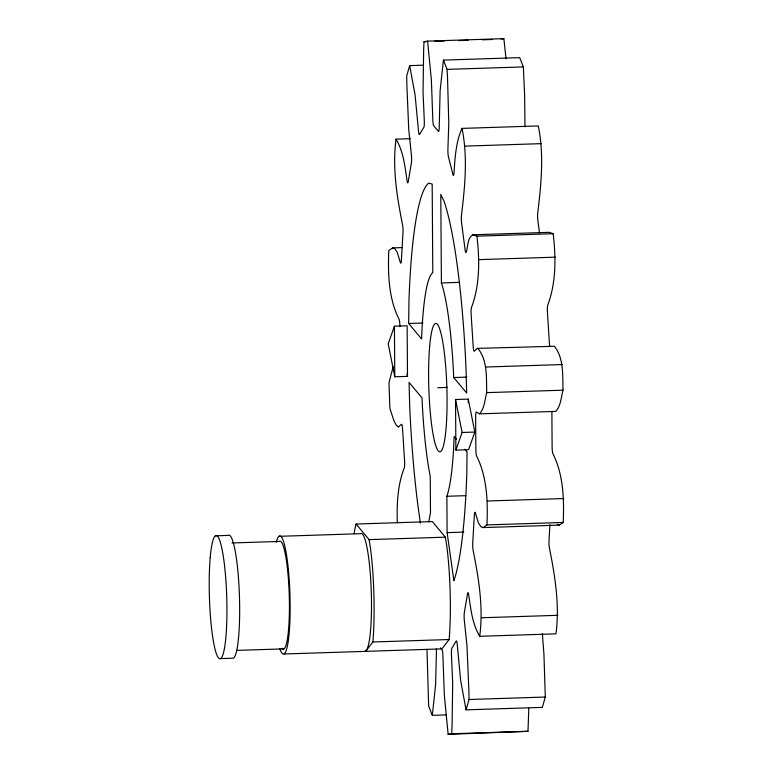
<?xml version="1.0" encoding="UTF-8"?>
<svg xmlns="http://www.w3.org/2000/svg" width="773" height="773" viewBox="0 0 773 773"><rect width="100%" height="100%" fill="white"/><g stroke="black" fill="none" stroke-linecap="round" stroke-linejoin="round"><path stroke-width="1.16" d="M539.486 232.924L537.94 221.097A6.049 0.85 88.2 0 1 537.786 212.585C541.216 183.945 544.182 154.368 538.269 125.941L462.003 128.395C467.907 156.832 464.94 186.409 461.51 215.039A6.049 0.85 88.2 0 0 461.674 223.561L465.066 249.582A6.049 0.85 88.2 0 0 466.293 251.756C468.225 246.229 467.143 238.219 472.902 234.789L549.178 232.325L553.168 233.707C555.971 257.216 556.251 282.512 547.777 304.968A6.049 0.85 88.2 0 0 547.458 312.534L549.41 343.57A6.049 0.85 88.2 0 0 549.671 346.459M436.484 648.508L435.614 684.781L432.31 715.354L446.61 714.89M426.986 649.252L428.648 706.087L432.31 715.354M524.983 126.849L524.616 94.905L523.35 66.913L519.698 57.646L443.431 60.11L440.117 90.683L439.248 126.956A6.049 0.85 88.2 0 1 438.349 131.265L433.769 125.777A6.049 0.85 88.2 0 1 432.793 119.206L431.392 80.208L427.595 41.114L424.01 41.694L423.672 49.337L423.044 92.219L424.29 120.598A6.049 0.85 88.2 0 1 423.778 127.41L419.633 134.318A6.049 0.85 88.2 0 1 418.444 130.347L415.062 94.77L409.671 65.618L422.783 65.193M408.666 323.481L408.946 301.103A205.531 28.862 88.2 0 1 428.851 183.104L432.175 184.109L432.793 272.627A115.612 16.233 88.2 0 0 421.604 338.999L408.666 323.481L422.966 323.017M549.922 524.693L549.043 539.863A6.049 0.85 88.2 0 0 549.477 548.337C555.101 576.329 559.768 605.356 555.961 633.841L479.695 636.295C483.502 607.81 478.825 578.784 473.202 550.791A6.049 0.85 88.2 0 1 472.776 542.317L474.322 515.494A6.049 0.85 88.2 0 1 475.395 512.943L478.468 523.041L480.961 526.78L483.106 527.572L486.951 524.915C487.908 502.025 487.183 477.076 476.69 456.215A6.049 0.85 88.2 0 1 475.849 448.823L475.627 417.507A6.049 0.85 88.2 0 1 476.381 412.038L479.531 413.845L555.806 411.391C560.898 405.815 561.072 397.235 563.015 390.181C562.512 375.436 564.087 358.711 554.444 346.275L477.25 348.381L474.264 351.203A6.049 0.85 88.2 0 1 473.144 346.033L471.192 314.998A6.049 0.85 88.2 0 1 471.511 307.422C479.975 284.976 479.704 259.68 476.902 236.171L472.902 234.789M483.106 527.572L559.372 525.109L563.227 522.451C564.174 499.561 563.449 474.612 552.956 453.751A6.049 0.85 88.2 0 1 552.115 446.369L551.903 415.053A6.049 0.85 88.2 0 1 551.961 412.115M528.809 708.252L527.988 731.306L448.137 734.35L444.34 695.256L442.939 656.258A6.049 0.85 88.2 0 0 441.963 649.687L440.436 647.851M448.137 734.35L451.722 733.761L452.07 726.118L452.698 683.245L451.451 654.866A6.049 0.85 88.2 0 1 451.963 648.054L456.109 641.146A6.049 0.85 88.2 0 1 457.297 645.117L460.669 680.694L466.061 709.846L542.327 707.382L545.303 697.033L543.921 653.9L542.356 633.657M410.347 138.696L396.047 139.159C392.23 167.644 396.907 196.671 402.53 224.663A6.049 0.85 88.2 0 1 402.965 233.137L401.409 259.97A6.049 0.85 88.2 0 1 400.346 262.52L397.264 252.413L394.781 248.684L392.636 247.891L388.78 250.549C387.833 273.439 388.558 298.388 399.052 319.249A6.049 0.85 88.2 0 1 399.883 326.631M428.725 521.988L430.493 512.683L430.242 476.323A115.612 16.233 88.2 0 1 422.01 397.921L409.081 382.403L409.68 405.835A205.531 28.862 88.2 0 0 420.435 523.108M477.25 348.381L478.168 348.739C487.811 361.175 486.246 377.9 486.748 392.636C484.806 399.689 484.623 408.27 479.531 413.845M284.251 653.987L441.876 648.895L449.142 639.532A77.078 10.822 88.2 0 0 446.746 545.825L445.354 537.167L432.358 521.572L356.092 524.036L354.797 529.476A77.078 10.822 88.2 0 0 354.179 533.554M409.671 65.618L406.704 75.967L406.849 84.624L408.743 129.632L411.391 154.909A6.049 0.85 88.2 0 1 411.352 163.18L408.27 181.442A6.049 0.85 88.2 0 1 407.042 180.669C404.965 166.572 403.487 151.672 396.047 139.159M466.061 709.846L469.027 699.497L468.882 690.84L466.989 645.822L464.341 620.555A6.049 0.85 88.2 0 1 464.389 612.284L467.472 594.022A6.049 0.85 88.2 0 1 468.689 594.785C470.776 608.892 472.245 623.782 479.695 636.295M394.423 326.187L388.201 343.801L394.781 376.78L407.497 376.364L407.139 325.781L394.423 326.187L394.781 376.78M455.886 450.089L462.109 432.474L455.529 399.506L468.245 399.09L474.825 432.068L468.602 449.683L455.886 450.089L455.529 399.506M393.177 366.624L388.993 382.819L389.882 408.444L393.834 420.473L396.008 424.86L398.481 427.073L401.477 424.261A6.049 0.85 88.2 0 1 402.598 429.43L404.55 460.466A6.049 0.85 88.2 0 1 404.231 468.032C397.467 485.222 396.742 504.624 397.303 522.877M462.003 128.395C455.77 142.377 455.017 157.972 454.002 173.007A6.049 0.85 88.2 0 1 452.843 174.167L448.533 157.112A6.049 0.85 88.2 0 1 447.915 148.947L448.784 123.1L447.538 77.976L447.084 69.377L443.431 60.11M356.092 524.036L369.088 539.622L370.48 548.279A77.078 10.822 88.2 0 1 372.876 641.986L365.6 651.359A59.086 8.3 88.2 0 0 371.117 587.325A59.086 8.3 88.2 0 0 360.421 533.699L279.063 536.327M501.184 39.085L503.87 38.65L506.035 58.854M427.595 41.114L503.87 38.65M424.01 41.694L426.396 41.616M434.735 41.346L444.272 41.046M458.573 40.583L468.109 40.273M482.41 39.81L491.947 39.5M447.084 69.377L523.35 66.913M465.162 146.107L541.438 143.643M476.902 236.171L553.168 233.707M392.636 247.891L402.163 247.582M479.096 259.622L555.362 257.158M441.402 282.957A115.612 16.233 88.2 0 1 453.722 377.543L466.66 393.061L466.061 369.62A205.531 28.862 88.2 0 0 444.156 201.463L440.784 194.429L441.402 282.957L459.278 282.377M485.85 367.011L562.126 364.556M453.722 377.543L466.834 377.118M437.866 387.727L447.403 387.418M486.748 392.636L563.015 390.181M462.109 432.474L474.825 432.068M464.786 449.239L467.066 451.973L466.786 474.361A205.531 28.862 88.2 0 1 453.877 580.697L447.123 532.636L446.871 496.276L465.935 495.657M487.502 501.01L563.768 498.546M486.951 524.915L563.227 522.451M215.396 535.815L228.103 535.409A61.656 8.658 88.2 0 1 239.263 591.364A61.656 8.658 88.2 0 1 233.514 658.181L220.798 658.596M447.123 532.636L463.81 532.095M231.987 542.965L279.285 541.438A53.955 7.575 88.2 0 1 289.305 597.452A53.955 7.575 88.2 0 1 282.029 648.267M369.088 539.622L445.354 537.167M481.598 617.762L557.864 615.308M372.876 641.986L449.142 639.532M236.722 650.393L284.02 648.866M469.027 699.497L545.303 697.033M451.722 733.761L527.988 731.306M557.227 524.316L559.372 525.109M456.418 439.199L454.138 436.455A115.612 16.233 88.2 0 1 446.871 496.276M407.023 374.006L407.497 376.364M468.245 399.09L468.274 402.704M276.28 542.288A59.086 8.3 88.2 0 1 289.933 594.36A59.086 8.3 88.2 0 1 279.845 648.702M429.643 346.517A64.227 9.015 88.2 0 0 438.31 450.959A64.227 9.015 88.2 0 0 445.644 365.716A64.227 9.015 88.2 0 0 429.643 346.517M210.208 557.642A61.656 8.658 88.2 0 0 218.517 657.91A61.656 8.658 88.2 0 0 225.561 576.069A61.656 8.658 88.2 0 0 210.208 557.642"/></g></svg>
